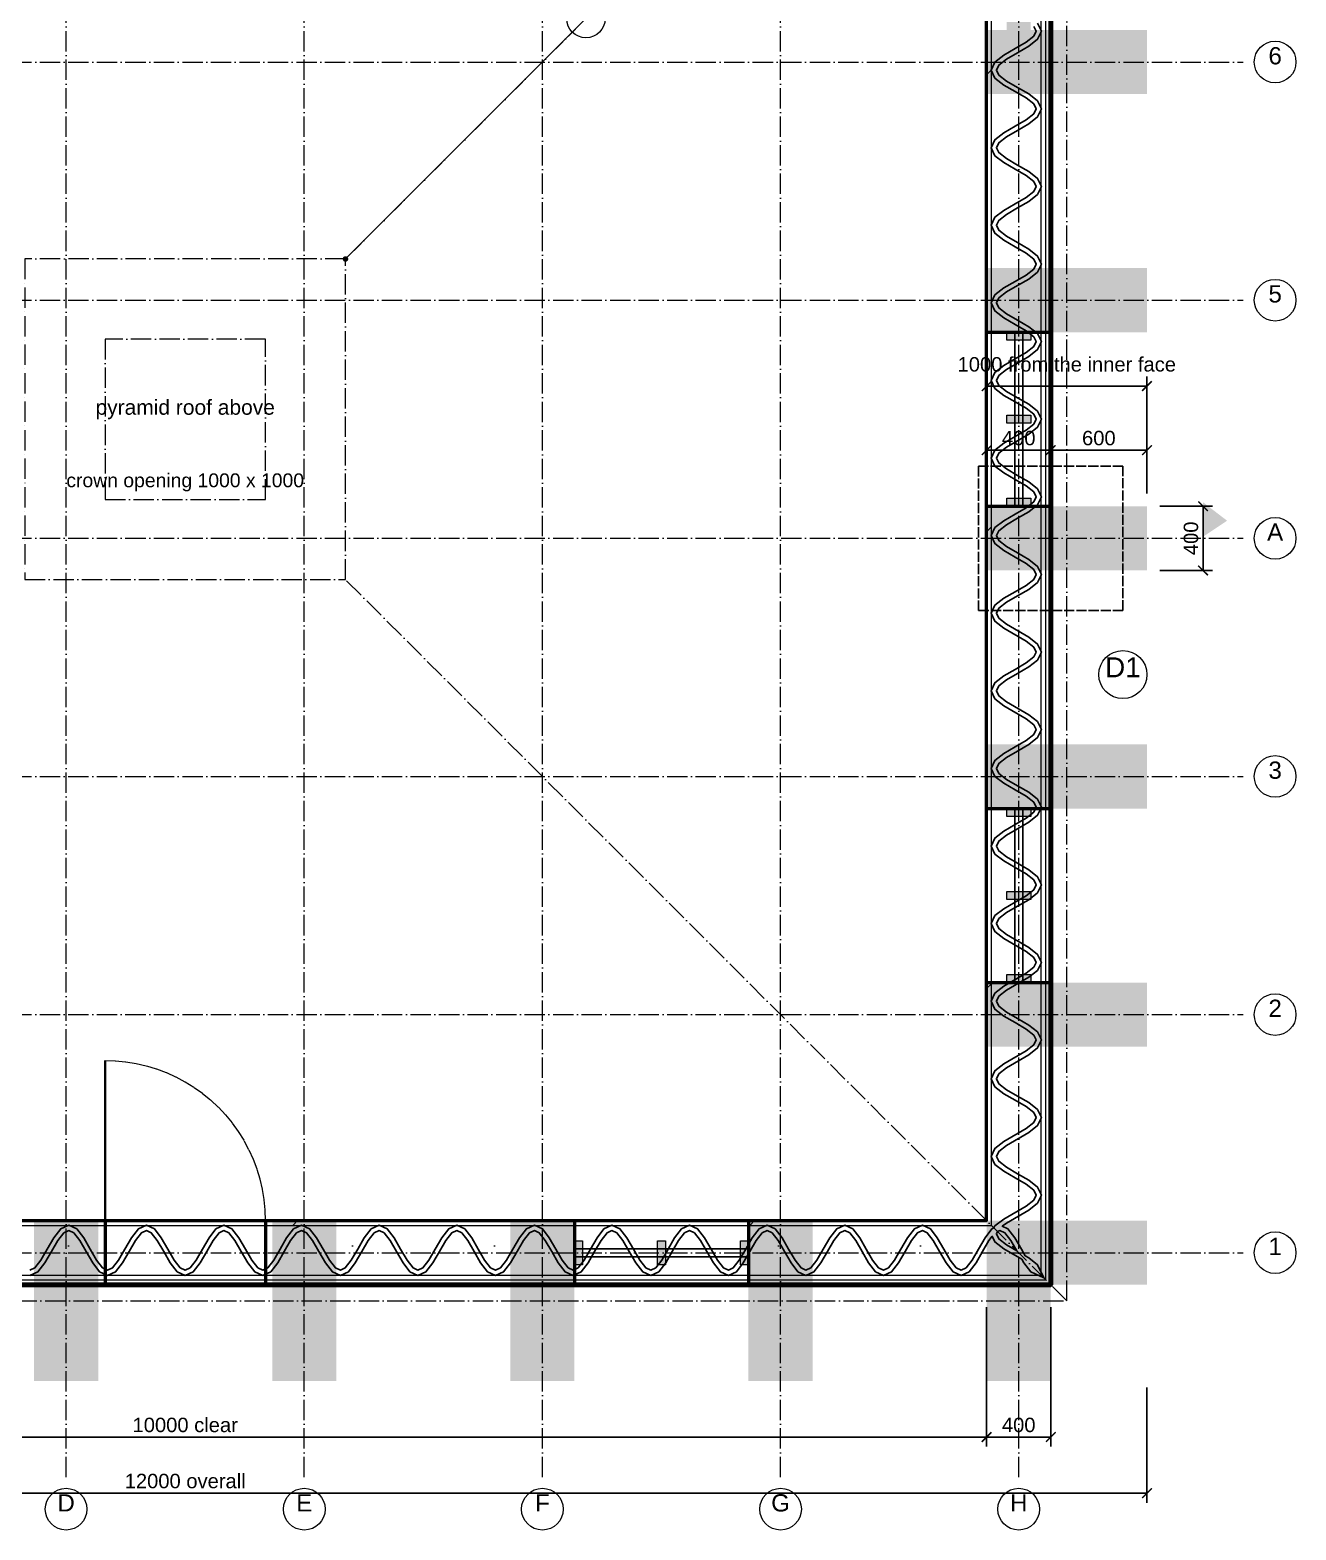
# Model space of a CAD drawing. Header units: millimetres. Extents: x 0 to 157872, y -2 to 14466.
# Drawn here: x 5962 to 13860, y 0 to 9359 of the extents above; entities that cross this region are included whole.
import ezdxf
from ezdxf.enums import TextEntityAlignment as Align

# ---------------------------------------------------------------- set-up
doc = ezdxf.new("R2010")
doc.units = ezdxf.units.MM
doc.linetypes.add('DASHDOT', pattern=[3.556, 2.54, -0.508, 0, -0.508])
doc.linetypes.add('DASHED', pattern=[1.524, 1.27, -0.254])
for name, color, linetype, lineweight in [('ANNOTATION', 4, 'CONTINUOUS', 18), ('BUTTRESS-SOLID', 7, 'CONTINUOUS', 25), ('DIMS', 3, 'CONTINUOUS', 18), ('HATCH-INSULATION', 7, 'Continuous', 9), ('HATCH-PRINTED', 7, 'CONTINUOUS', 9), ('HIDDEN-AXIS', 8, 'DASHED', 18), ('LINES', 7, 'CONTINUOUS', 25), ('OUTLINE-CUT', 7, 'CONTINUOUS', 50), ('OUTLINE-FINE', 7, 'CONTINUOUS', 25), ('PRINTED-BEAD', 7, 'CONTINUOUS', 25), ('TEXT', 7, 'CONTINUOUS', 18)]:
    doc.layers.add(name, color=color, linetype=linetype, lineweight=lineweight)
doc.styles.get("Standard").update_dxf_attribs({"font": 'arial.ttf'})
doc.dimstyles.new('PYR-1-50', dxfattribs={"dimscale": 50, "dimtxt": 1.8, "dimasz": 1.2, "dimexe": 1.2, "dimexo": 0.8, "dimgap": 0.6, "dimtad": 1, "dimdec": 0, "dimtxsty": 'Standard', "dimblk": 'ARCHTICK', "dimcen": 2.5, "dimclrd": 3, "dimclre": 3, "dimclrt": 7, "dimazin": 3, "dimtfac": 1, "dimtmove": 0, "dimatfit": 3})
pattern_1 = [(45, (0, 0), (-1425.35, 1425.35), [])]
pattern_2 = [(0, (0, 0), (442.913, 885.827), [0, -885.827])]

# ---------------------------------------------------------------- blocks, each defined once
blk = doc.blocks.new('_ARCHTICK')
at = {"color": 0, "linetype": 'BYBLOCK', "const_width": 0.15}
blk.add_lwpolyline([(-0.5, -0.5), (0.5, 0.5)], dxfattribs=at)

msp = doc.modelspace()

# ---------------------------------------------------------------- hatches: boundary and pattern name
at = {"layer": 'ANNOTATION', "ltscale": 50}
h = msp.add_hatch(color=7, dxfattribs=at)
h.dxf.hatch_style = 1
edge = h.paths.add_edge_path()
edge.add_arc((7930, 7930), 17.5, 0, 360)
h = msp.add_hatch(color=7, dxfattribs=at)
h.dxf.hatch_style = 1
h.paths.add_polyline_path([(13280, 6197.1), (13280, 6412.1), (13430, 6297.1)])
at = {"layer": 'BUTTRESS-SOLID', "ltscale": 50}
h = msp.add_hatch(color=7, dxfattribs=at)
h.dxf.hatch_style = 1
h.paths.add_polyline_path([(12205, 9358.6), (12055, 9358.6), (12055, 9408.6), (12205, 9408.6)])
h = msp.add_hatch(color=7, dxfattribs=at)
h.dxf.hatch_style = 1
h.paths.add_polyline_path([(12930, 8958.6), (11930, 8958.6), (11930, 9358.6), (12335, 9358.6), (12930, 9358.6)])
h = msp.add_hatch(color=7, dxfattribs=at)
h.dxf.hatch_style = 1
h.paths.add_polyline_path([(12930, 7472.9), (12335, 7472.9), (11930, 7472.9), (11930, 7872.9), (12930, 7872.9)])
h = msp.add_hatch(color=7, dxfattribs=at)
h.dxf.hatch_style = 1
h.paths.add_polyline_path([(12055, 7422.9), (12055, 7472.9), (12205, 7472.9), (12205, 7422.9)])
h = msp.add_hatch(color=7, dxfattribs=at)
h.dxf.hatch_style = 1
h.paths.add_polyline_path([(12055, 6905), (12055, 6955), (12205, 6955), (12205, 6905)])
h = msp.add_hatch(color=7, dxfattribs=at)
h.dxf.hatch_style = 1
h.paths.add_polyline_path([(12930, 5987.1), (11930, 5987.1), (11930, 6387.1), (12335, 6387.1), (12930, 6387.1)])
h = msp.add_hatch(color=7, dxfattribs=at)
h.dxf.hatch_style = 1
h.paths.add_polyline_path([(12055, 6387.1), (12055, 6437.1), (12205, 6437.1), (12205, 6387.1)])
h = msp.add_hatch(color=7, dxfattribs=at)
h.dxf.hatch_style = 1
h.paths.add_polyline_path([(12930, 4501.4), (12335, 4501.4), (11930, 4501.4), (11930, 4901.4), (12930, 4901.4)])
h = msp.add_hatch(color=7, dxfattribs=at)
h.dxf.hatch_style = 1
h.paths.add_polyline_path([(12055, 4501.4), (12205, 4501.4), (12205, 4451.4), (12055, 4451.4)])
h = msp.add_hatch(color=7, dxfattribs=at)
h.dxf.hatch_style = 1
h.paths.add_polyline_path([(12055, 3983.6), (12205, 3983.6), (12205, 3933.6), (12055, 3933.6)])
h = msp.add_hatch(color=7, dxfattribs=at)
h.dxf.hatch_style = 1
h.paths.add_polyline_path([(12055, 3465.7), (12205, 3465.7), (12205, 3415.7), (12055, 3415.7)])
h = msp.add_hatch(color=7, dxfattribs=at)
h.dxf.hatch_style = 1
h.paths.add_polyline_path([(12930, 3415.7), (12930, 3015.7), (11930, 3015.7), (11930, 3415.7), (12335, 3415.7), (12335, 3415.7)])
h = msp.add_hatch(color=7, dxfattribs=at)
h.dxf.hatch_style = 1
h.paths.add_polyline_path([(5987.1, 930), (5987.1, 1930), (6387.1, 1930), (6387.1, 930)])
h = msp.add_hatch(color=7, dxfattribs=at)
h.dxf.hatch_style = 1
h.paths.add_polyline_path([(7472.9, 930), (7472.9, 1930), (7872.9, 1930), (7872.9, 930)])
h = msp.add_hatch(color=7, dxfattribs=at)
h.dxf.hatch_style = 1
h.paths.add_polyline_path([(9358.6, 1930), (9358.6, 1525), (9358.6, 930), (8958.6, 930), (8958.6, 1930)])
h = msp.add_hatch(color=7, dxfattribs=at)
h.dxf.hatch_style = 1
h.paths.add_polyline_path([(10844.3, 1930), (10844.3, 930), (10444.3, 930), (10444.3, 1525), (10444.3, 1930)])
h = msp.add_hatch(color=7, dxfattribs=at)
h.dxf.hatch_style = 1
h.paths.add_polyline_path([(11930, 1530), (11930, 1930), (12930, 1930), (12930, 1530)])
h = msp.add_hatch(color=7, dxfattribs=at)
h.dxf.hatch_style = 1
h.paths.add_polyline_path([(11930, 930), (11930, 1930), (12330, 1930), (12330, 930)])
h = msp.add_hatch(color=7, dxfattribs=at)
h.dxf.hatch_style = 1
h.paths.add_polyline_path([(9408.6, 1805), (9408.6, 1655), (9358.6, 1655), (9358.6, 1805)])
h = msp.add_hatch(color=7, dxfattribs=at)
h.dxf.hatch_style = 1
h.paths.add_polyline_path([(9926.4, 1805), (9926.4, 1655), (9876.4, 1655), (9876.4, 1805)])
h = msp.add_hatch(color=7, dxfattribs=at)
h.dxf.hatch_style = 1
h.paths.add_polyline_path([(10444.3, 1805), (10444.3, 1655), (10394.3, 1655), (10394.3, 1805)])
at = {"layer": 'HATCH-INSULATION', "ltscale": 50}
h = msp.add_hatch(dxfattribs=at)
h.set_pattern_fill('DOTS', scale=23.622047)
h.set_pattern_definition(pattern_2)
h.paths.add_polyline_path([(11960, 9111.7), (11960, 9358.6), (12234.7, 9358.6), (12238.5, 9350.5), (12224.2, 9319.7), (12176.6, 9282.2), (12107.5, 9242.4), (12036.6, 9201.5), (11981.7, 9158.3)])
h = msp.add_hatch(dxfattribs=at)
h.set_pattern_fill('DOTS', scale=23.622047)
h.set_pattern_definition(pattern_2)
h.paths.add_polyline_path([(12270, 9347.1), (12270, 8869.7), (12248.3, 8916.3), (12193.4, 8959.5), (12122.5, 9000.4), (12053.4, 9040.2), (12005.8, 9077.6), (11991.5, 9108.4), (12005.8, 9139.2), (12053.4, 9176.6), (12122.5, 9216.4), (12193.4, 9257.3), (12248.3, 9300.5)])
h = msp.add_hatch(dxfattribs=at)
h.set_pattern_fill('DOTS', scale=23.622047)
h.set_pattern_definition(pattern_2)
h.paths.add_polyline_path([(12270, 9353.8), (12267.8, 9358.6), (12270, 9358.6)])
h = msp.add_hatch(dxfattribs=at)
h.set_pattern_fill('DOTS', scale=23.622047)
h.set_pattern_definition(pattern_2)
h.paths.add_polyline_path([(11960, 8627.6), (11960, 9105.1), (11981.7, 9058.5), (12036.6, 9015.3), (12107.5, 8974.4), (12176.6, 8934.6), (12224.2, 8897.1), (12238.5, 8866.4), (12224.2, 8835.6), (12176.6, 8798.1), (12107.5, 8758.3), (12036.6, 8717.5), (11981.7, 8674.2)])
h = msp.add_hatch(dxfattribs=at)
h.set_pattern_fill('DOTS', scale=23.622047)
h.set_pattern_definition(pattern_2)
h.paths.add_polyline_path([(12270, 8863), (12270, 8385.6), (12248.3, 8432.2), (12193.4, 8475.4), (12122.5, 8516.3), (12053.4, 8556.1), (12005.8, 8593.5), (11991.5, 8624.3), (12005.8, 8655.1), (12053.4, 8692.5), (12122.5, 8732.3), (12193.4, 8773.2), (12248.3, 8816.5)])
h = msp.add_hatch(dxfattribs=at)
h.set_pattern_fill('DOTS', scale=23.622047)
h.set_pattern_definition(pattern_2)
h.paths.add_polyline_path([(11960, 8143.5), (11960, 8621), (11981.7, 8574.4), (12036.6, 8531.2), (12107.5, 8490.3), (12176.6, 8450.5), (12224.2, 8413), (12238.5, 8382.3), (12224.2, 8351.5), (12176.6, 8314), (12107.5, 8274.2), (12036.6, 8233.4), (11981.7, 8190.1)])
h = msp.add_hatch(dxfattribs=at)
h.set_pattern_fill('DOTS', scale=23.622047)
h.set_pattern_definition(pattern_2)
h.paths.add_polyline_path([(12270, 8379), (12270, 7901.5), (12248.3, 7948.1), (12193.4, 7991.3), (12122.5, 8032.2), (12053.4, 8072), (12005.8, 8109.5), (11991.5, 8140.2), (12005.8, 8171), (12053.4, 8208.5), (12122.5, 8248.3), (12193.4, 8289.1), (12248.3, 8332.4)])
h = msp.add_hatch(dxfattribs=at)
h.set_pattern_fill('DOTS', scale=23.622047)
h.set_pattern_definition(pattern_2)
h.paths.add_polyline_path([(11960, 7659.5), (11960, 8136.9), (11981.7, 8090.3), (12036.6, 8047.1), (12107.5, 8006.2), (12176.6, 7966.4), (12224.2, 7929), (12238.5, 7898.2), (12224.2, 7867.4), (12176.6, 7830), (12107.5, 7790.2), (12036.6, 7749.3), (11981.7, 7706)])
h = msp.add_hatch(dxfattribs=at)
h.set_pattern_fill('DOTS', scale=23.622047)
h.set_pattern_definition(pattern_2)
h.paths.add_polyline_path([(12270, 7894.9), (12270, 7472.9), (12237.1, 7472.9), (12193.4, 7507.2), (12122.5, 7548.1), (12053.4, 7587.9), (12005.8, 7625.4), (11991.5, 7656.1), (12005.8, 7686.9), (12053.4, 7724.4), (12122.5, 7764.2), (12193.4, 7805), (12248.3, 7848.3)])
h = msp.add_hatch(dxfattribs=at)
h.set_pattern_fill('DOTS', scale=23.622047)
h.set_pattern_definition(pattern_2)
h.paths.add_polyline_path([(12176.6, 7482.3), (12188.6, 7472.9), (11960, 7472.9), (11960, 7652.8), (11981.7, 7606.2), (12036.6, 7563), (12107.5, 7522.1)])
h = msp.add_hatch(dxfattribs=at)
h.set_pattern_fill('DOTS', scale=23.622047)
h.set_pattern_definition(pattern_2)
h.paths.add_polyline_path([(11960, 6207.2), (11960, 6387.1), (12188.6, 6387.1), (12176.6, 6377.7), (12107.5, 6337.9), (12036.6, 6297), (11981.7, 6253.8)])
h = msp.add_hatch(dxfattribs=at)
h.set_pattern_fill('DOTS', scale=23.622047)
h.set_pattern_definition(pattern_2)
h.paths.add_polyline_path([(12270, 6387.1), (12270, 5965.1), (12248.3, 6011.7), (12193.4, 6055), (12122.5, 6095.8), (12053.4, 6135.6), (12005.8, 6173.1), (11991.5, 6203.9), (12005.8, 6234.6), (12053.4, 6272.1), (12122.5, 6311.9), (12193.4, 6352.8), (12237.1, 6387.1)])
h = msp.add_hatch(dxfattribs=at)
h.set_pattern_fill('DOTS', scale=23.622047)
h.set_pattern_definition(pattern_2)
h.paths.add_polyline_path([(11960, 5723.1), (11960, 6200.5), (11981.7, 6154), (12036.6, 6110.7), (12107.5, 6069.8), (12176.6, 6030), (12224.2, 5992.6), (12238.5, 5961.8), (12224.2, 5931), (12176.6, 5893.6), (12107.5, 5853.8), (12036.6, 5812.9), (11981.7, 5769.7)])
h = msp.add_hatch(dxfattribs=at)
h.set_pattern_fill('DOTS', scale=23.622047)
h.set_pattern_definition(pattern_2)
h.paths.add_polyline_path([(12270, 5481), (12248.3, 5527.6), (12193.4, 5570.9), (12053.4, 5651.5), (12005.8, 5689), (11991.5, 5719.8), (12005.8, 5750.5), (12053.4, 5788), (12122.5, 5827.8), (12193.4, 5868.7), (12248.3, 5911.9), (12270, 5958.5)])
h = msp.add_hatch(dxfattribs=at)
h.set_pattern_fill('DOTS', scale=23.622047)
h.set_pattern_definition(pattern_2)
h.paths.add_polyline_path([(11960, 5716.5), (11981.7, 5669.9), (12036.6, 5626.6), (12176.6, 5546), (12224.2, 5508.5), (12238.5, 5477.7), (12224.2, 5447), (12176.6, 5409.5), (12107.5, 5369.7), (12036.6, 5328.8), (11981.7, 5285.6), (11960, 5239)])
h = msp.add_hatch(dxfattribs=at)
h.set_pattern_fill('DOTS', scale=23.622047)
h.set_pattern_definition(pattern_2)
h.paths.add_polyline_path([(12270, 4997), (12248.3, 5043.5), (12193.4, 5086.8), (12053.4, 5167.5), (12005.8, 5204.9), (11991.5, 5235.7), (12005.8, 5266.5), (12053.4, 5303.9), (12122.5, 5343.7), (12193.4, 5384.6), (12248.3, 5427.8), (12270, 5474.4)])
h = msp.add_hatch(dxfattribs=at)
h.set_pattern_fill('DOTS', scale=23.622047)
h.set_pattern_definition(pattern_2)
h.paths.add_polyline_path([(11960, 5232.4), (11981.7, 5185.8), (12036.6, 5142.5), (12176.6, 5061.9), (12224.2, 5024.4), (12238.5, 4993.6), (12224.2, 4962.9), (12176.6, 4925.4), (12107.5, 4885.6), (12036.6, 4844.7), (11981.7, 4801.5), (11960, 4754.9)])
h = msp.add_hatch(dxfattribs=at)
h.set_pattern_fill('DOTS', scale=23.622047)
h.set_pattern_definition(pattern_2)
h.paths.add_polyline_path([(12270, 4990.3), (12270, 4512.9), (12248.3, 4559.5), (12193.4, 4602.7), (12122.5, 4643.6), (12053.4, 4683.4), (12005.8, 4720.8), (11991.5, 4751.6), (12005.8, 4782.4), (12053.4, 4819.8), (12122.5, 4859.6), (12193.4, 4900.5), (12248.3, 4943.7)])
h = msp.add_hatch(dxfattribs=at)
h.set_pattern_fill('DOTS', scale=23.622047)
h.set_pattern_definition(pattern_2)
h.paths.add_polyline_path([(12107.5, 4617.6), (12176.6, 4577.8), (12224.2, 4540.3), (12238.5, 4509.5), (12234.7, 4501.4), (11960, 4501.4), (11960, 4748.3), (11981.7, 4701.7), (12036.6, 4658.5)])
h = msp.add_hatch(dxfattribs=at)
h.set_pattern_fill('DOTS', scale=23.622047)
h.set_pattern_definition(pattern_2)
h.paths.add_polyline_path([(12267.8, 4501.4), (12270, 4506.2), (12270, 4501.4)])
h = msp.add_hatch(dxfattribs=at)
h.set_pattern_fill('DOTS', scale=23.622047)
h.set_pattern_definition(pattern_2)
h.paths.add_polyline_path([(12036.6, 3392.5), (11981.7, 3349.2), (11960, 3302.6), (11960, 3415.7), (12076.9, 3415.7)])
h = msp.add_hatch(dxfattribs=at)
h.set_pattern_fill('DOTS', scale=23.622047)
h.set_pattern_definition(pattern_2)
h.paths.add_polyline_path([(12248.3, 3107.2), (12193.4, 3150.4), (12122.5, 3191.3), (12053.4, 3231.1), (12005.8, 3268.5), (11991.5, 3299.3), (12005.8, 3330.1), (12053.4, 3367.5), (12137, 3415.7), (12270, 3415.7), (12270, 3060.6)])
h = msp.add_hatch(dxfattribs=at)
h.set_pattern_fill('DOTS', scale=23.622047)
h.set_pattern_definition(pattern_2)
h.paths.add_polyline_path([(11960, 3296), (11981.7, 3249.4), (12036.6, 3206.2), (12107.5, 3165.3), (12176.6, 3125.5), (12224.2, 3088), (12238.5, 3057.3), (12224.2, 3026.5), (12176.6, 2989), (12036.6, 2908.4), (11981.7, 2865.1), (11960, 2818.5)])
h = msp.add_hatch(dxfattribs=at)
h.set_pattern_fill('DOTS', scale=23.622047)
h.set_pattern_definition(pattern_2)
h.paths.add_polyline_path([(12270, 2576.5), (12248.3, 2623.1), (12193.4, 2666.3), (12122.5, 2707.2), (12053.4, 2747), (12005.8, 2784.5), (11991.5, 2815.2), (12005.8, 2846), (12053.4, 2883.5), (12193.4, 2964.1), (12248.3, 3007.4), (12270, 3054)])
h = msp.add_hatch(dxfattribs=at)
h.set_pattern_fill('DOTS', scale=23.622047)
h.set_pattern_definition(pattern_2)
h.paths.add_polyline_path([(11960, 2811.9), (11981.7, 2765.3), (12036.6, 2722.1), (12107.5, 2681.2), (12176.6, 2641.4), (12224.2, 2604), (12238.5, 2573.2), (12224.2, 2542.4), (12176.6, 2505), (12036.6, 2424.3), (11981.7, 2381), (11960, 2334.5)])
h = msp.add_hatch(dxfattribs=at)
h.set_pattern_fill('DOTS', scale=23.622047)
h.set_pattern_definition(pattern_2)
h.paths.add_polyline_path([(12270, 2092.4), (12248.3, 2139), (12193.4, 2182.2), (12122.5, 2223.1), (12053.4, 2262.9), (12005.8, 2300.4), (11991.5, 2331.1), (12005.8, 2361.9), (12053.4, 2399.4), (12193.4, 2480), (12248.3, 2523.3), (12270, 2569.9)])
h = msp.add_hatch(dxfattribs=at)
h.set_pattern_fill('DOTS', scale=23.622047)
h.set_pattern_definition(pattern_2)
h.paths.add_polyline_path([(11963, 1878.3), (11919.8, 1823.4), (11878.9, 1752.5), (11839.1, 1683.4), (11801.7, 1635.8), (11770.9, 1621.5), (11740.1, 1635.8), (11702.7, 1683.4), (11662.9, 1752.5), (11622, 1823.4), (11578.8, 1878.3), (11532.2, 1900), (11960, 1900), (11960, 2327.8), (11981.7, 2281.2), (12036.6, 2238), (12107.5, 2197.1), (12176.6, 2157.3), (12224.2, 2119.9), (12238.5, 2089.1), (12224.2, 2058.3), (12176.6, 2020.9), (12036.6, 1940.2), (11981.7, 1897), (11975.8, 1884.2)])
h = msp.add_hatch(dxfattribs=at)
h.set_pattern_fill('DOTS', scale=23.622047)
h.set_pattern_definition(pattern_2)
h.paths.add_polyline_path([(12270, 1608.3), (12248.3, 1654.9), (12193.4, 1698.1), (12170.8, 1711.2), (12147, 1752.5), (12106.1, 1823.4), (12062.9, 1878.3), (12027.4, 1894.8), (12053.4, 1915.3), (12193.4, 1996), (12248.3, 2039.2), (12270, 2085.8)])
h = msp.add_hatch(dxfattribs=at)
h.set_pattern_fill('DOTS', scale=23.622047)
h.set_pattern_definition(pattern_2)
h.paths.add_polyline_path([(5723.1, 1900), (6200.5, 1900), (6154, 1878.3), (6110.7, 1823.4), (6069.8, 1752.5), (6030, 1683.4), (5992.6, 1635.8), (5961.8, 1621.5), (5931, 1635.8), (5893.6, 1683.4), (5853.8, 1752.5), (5812.9, 1823.4), (5769.7, 1878.3)])
h = msp.add_hatch(dxfattribs=at)
h.set_pattern_fill('DOTS', scale=23.622047)
h.set_pattern_definition(pattern_2)
h.paths.add_polyline_path([(6337.9, 1752.5), (6297, 1823.4), (6253.8, 1878.3), (6207.2, 1900), (6430, 1900), (6430, 1628.9), (6415.1, 1635.8), (6377.7, 1683.4)])
h = msp.add_hatch(dxfattribs=at)
h.set_pattern_fill('DOTS', scale=23.622047)
h.set_pattern_definition(pattern_2)
h.paths.add_polyline_path([(7482.3, 1683.4), (7444.9, 1635.8), (7430, 1628.9), (7430, 1900), (7652.8, 1900), (7606.2, 1878.3), (7563, 1823.4), (7522.1, 1752.5)])
h = msp.add_hatch(dxfattribs=at)
h.set_pattern_fill('DOTS', scale=23.622047)
h.set_pattern_definition(pattern_2)
h.paths.add_polyline_path([(7659.5, 1900), (8136.9, 1900), (8090.3, 1878.3), (8047.1, 1823.4), (8006.2, 1752.5), (7966.4, 1683.4), (7929, 1635.8), (7898.2, 1621.5), (7867.4, 1635.8), (7830, 1683.4), (7790.2, 1752.5), (7749.3, 1823.4), (7706, 1878.3)])
h = msp.add_hatch(dxfattribs=at)
h.set_pattern_fill('DOTS', scale=23.622047)
h.set_pattern_definition(pattern_2)
h.paths.add_polyline_path([(8143.5, 1900), (8621, 1900), (8574.4, 1878.3), (8531.2, 1823.4), (8490.3, 1752.5), (8450.5, 1683.4), (8413, 1635.8), (8382.3, 1621.5), (8351.5, 1635.8), (8314, 1683.4), (8274.2, 1752.5), (8233.4, 1823.4), (8190.1, 1878.3)])
h = msp.add_hatch(dxfattribs=at)
h.set_pattern_fill('DOTS', scale=23.622047)
h.set_pattern_definition(pattern_2)
h.paths.add_polyline_path([(8627.6, 1900), (9105.1, 1900), (9058.5, 1878.3), (9015.3, 1823.4), (8974.4, 1752.5), (8934.6, 1683.4), (8897.1, 1635.8), (8866.4, 1621.5), (8835.6, 1635.8), (8798.1, 1683.4), (8758.3, 1752.5), (8717.5, 1823.4), (8674.2, 1878.3)])
h = msp.add_hatch(dxfattribs=at)
h.set_pattern_fill('DOTS', scale=23.622047)
h.set_pattern_definition(pattern_2)
h.paths.add_polyline_path([(9350.5, 1621.5), (9319.7, 1635.8), (9282.2, 1683.4), (9242.4, 1752.5), (9201.5, 1823.4), (9158.3, 1878.3), (9111.7, 1900), (9358.6, 1900), (9358.6, 1625.3)])
h = msp.add_hatch(dxfattribs=at)
h.set_pattern_fill('DOTS', scale=23.622047)
h.set_pattern_definition(pattern_2)
h.paths.add_polyline_path([(10467.5, 1823.4), (10444.3, 1783.1), (10444.3, 1900), (10557.4, 1900), (10510.8, 1878.3)])
h = msp.add_hatch(dxfattribs=at)
h.set_pattern_fill('DOTS', scale=23.622047)
h.set_pattern_definition(pattern_2)
h.paths.add_polyline_path([(10564, 1900), (11041.5, 1900), (10994.9, 1878.3), (10951.6, 1823.4), (10910.8, 1752.5), (10871, 1683.4), (10833.5, 1635.8), (10802.7, 1621.5), (10772, 1635.8), (10734.5, 1683.4), (10694.7, 1752.5), (10653.8, 1823.4), (10610.6, 1878.3)])
h = msp.add_hatch(dxfattribs=at)
h.set_pattern_fill('DOTS', scale=23.622047)
h.set_pattern_definition(pattern_2)
h.paths.add_polyline_path([(11048.1, 1900), (11525.5, 1900), (11479, 1878.3), (11435.7, 1823.4), (11394.8, 1752.5), (11355, 1683.4), (11317.6, 1635.8), (11286.8, 1621.5), (11256, 1635.8), (11218.6, 1683.4), (11178.8, 1752.5), (11137.9, 1823.4), (11094.7, 1878.3)])
h = msp.add_hatch(dxfattribs=at)
h.set_pattern_fill('DOTS', scale=23.622047)
h.set_pattern_definition(pattern_2)
h.paths.add_polyline_path([(6430, 1595.9), (6430, 1590), (5965.1, 1590), (6011.7, 1611.7), (6055, 1666.6), (6095.8, 1737.5), (6135.6, 1806.6), (6173.1, 1854.2), (6203.9, 1868.5), (6234.6, 1854.2), (6272.1, 1806.6), (6311.9, 1737.5), (6352.8, 1666.6), (6396, 1611.7)])
h = msp.add_hatch(dxfattribs=at)
h.set_pattern_fill('DOTS', scale=23.622047)
h.set_pattern_definition(pattern_2)
h.paths.add_polyline_path([(7894.9, 1590), (7430, 1590), (7430, 1595.9), (7464, 1611.7), (7507.2, 1666.6), (7548.1, 1737.5), (7587.9, 1806.6), (7625.4, 1854.2), (7656.1, 1868.5), (7686.9, 1854.2), (7724.4, 1806.6), (7764.2, 1737.5), (7805, 1666.6), (7848.3, 1611.7)])
h = msp.add_hatch(dxfattribs=at)
h.set_pattern_fill('DOTS', scale=23.622047)
h.set_pattern_definition(pattern_2)
h.paths.add_polyline_path([(8379, 1590), (7901.5, 1590), (7948.1, 1611.7), (7991.3, 1666.6), (8032.2, 1737.5), (8072, 1806.6), (8109.5, 1854.2), (8140.2, 1868.5), (8171, 1854.2), (8208.5, 1806.6), (8248.3, 1737.5), (8289.1, 1666.6), (8332.4, 1611.7)])
h = msp.add_hatch(dxfattribs=at)
h.set_pattern_fill('DOTS', scale=23.622047)
h.set_pattern_definition(pattern_2)
h.paths.add_polyline_path([(8863, 1590), (8385.6, 1590), (8432.2, 1611.7), (8475.4, 1666.6), (8516.3, 1737.5), (8556.1, 1806.6), (8593.5, 1854.2), (8624.3, 1868.5), (8655.1, 1854.2), (8692.5, 1806.6), (8732.3, 1737.5), (8773.2, 1666.6), (8816.5, 1611.7)])
h = msp.add_hatch(dxfattribs=at)
h.set_pattern_fill('DOTS', scale=23.622047)
h.set_pattern_definition(pattern_2)
h.paths.add_polyline_path([(9347.1, 1590), (8869.7, 1590), (8916.3, 1611.7), (8959.5, 1666.6), (9000.4, 1737.5), (9040.2, 1806.6), (9077.6, 1854.2), (9108.4, 1868.5), (9139.2, 1854.2), (9176.6, 1806.6), (9216.4, 1737.5), (9257.3, 1666.6), (9300.5, 1611.7)])
h = msp.add_hatch(dxfattribs=at)
h.set_pattern_fill('DOTS', scale=23.622047)
h.set_pattern_definition(pattern_2)
h.paths.add_polyline_path([(10799.4, 1590), (10444.3, 1590), (10444.3, 1723), (10452.7, 1737.5), (10492.5, 1806.6), (10529.9, 1854.2), (10560.7, 1868.5), (10591.5, 1854.2), (10628.9, 1806.6), (10668.7, 1737.5), (10709.6, 1666.6), (10752.8, 1611.7)])
h = msp.add_hatch(dxfattribs=at)
h.set_pattern_fill('DOTS', scale=23.622047)
h.set_pattern_definition(pattern_2)
h.paths.add_polyline_path([(11283.5, 1590), (10806, 1590), (10852.6, 1611.7), (10895.9, 1666.6), (10936.7, 1737.5), (10976.5, 1806.6), (11014, 1854.2), (11044.8, 1868.5), (11075.5, 1854.2), (11113, 1806.6), (11152.8, 1737.5), (11193.7, 1666.6), (11236.9, 1611.7)])
h = msp.add_hatch(dxfattribs=at)
h.set_pattern_fill('DOTS', scale=23.622047)
h.set_pattern_definition(pattern_2)
h.paths.add_polyline_path([(11767.6, 1590), (11290.1, 1590), (11336.7, 1611.7), (11380, 1666.6), (11420.8, 1737.5), (11460.6, 1806.6), (11498.1, 1854.2), (11528.9, 1868.5), (11559.6, 1854.2), (11597.1, 1806.6), (11636.9, 1737.5), (11677.8, 1666.6), (11721, 1611.7)])
h = msp.add_hatch(dxfattribs=at)
h.set_pattern_fill('DOTS', scale=23.622047)
h.set_pattern_definition(pattern_2)
h.paths.add_polyline_path([(11774.2, 1590), (11820.8, 1611.7), (11864, 1666.6), (11904.9, 1737.5), (11944.7, 1806.6), (11965.2, 1832.6), (11981.7, 1797.1), (12036.6, 1753.9), (12148.8, 1689.2), (12161.9, 1666.6), (12205.1, 1611.7), (12251.7, 1590)])
h = msp.add_hatch(dxfattribs=at)
h.set_pattern_fill('DOTS', scale=23.622047)
h.set_pattern_definition(pattern_2)
h.paths.add_polyline_path([(12013, 1868.5), (12043.7, 1854.2), (12081.2, 1806.6), (12118.9, 1741.1), (12053.4, 1778.8), (12005.8, 1816.3), (11991.5, 1847), (11998.3, 1861.7)])
h = msp.add_hatch(dxfattribs=at)
h.set_pattern_fill('DOTS', scale=23.622047)
h.set_pattern_definition(pattern_2)
h.paths.add_polyline_path([(9353.8, 1590), (9358.6, 1592.2), (9358.6, 1590)])
at = {"layer": 'HATCH-PRINTED', "ltscale": 50}
h = msp.add_hatch(dxfattribs=at)
h.set_pattern_fill('ANSI31', scale=25.19685)
h.set_pattern_definition(pattern_1)
h.paths.add_polyline_path([(11960, 8627.6), (11958.5, 8624.3), (11960, 8621), (11960, 8143.5), (11958.5, 8140.2), (11960, 8136.9), (11960, 7659.5), (11958.5, 7656.1), (11960, 7652.8), (11960, 7472.9), (11930, 7472.9), (11930, 9358.6), (11960, 9358.6), (11960, 9111.7), (11958.5, 9108.4), (11960, 9105.1)])
h = msp.add_hatch(dxfattribs=at)
h.set_pattern_fill('ANSI31', scale=25.19685)
h.set_pattern_definition(pattern_1)
h.paths.add_polyline_path([(12271.5, 8382.3), (12270, 8385.6), (12270, 8863), (12271.5, 8866.4), (12270, 8869.7), (12270, 9347.1), (12271.5, 9350.5), (12270, 9353.8), (12270, 9358.6), (12330, 9358.6), (12330, 7472.9), (12270, 7472.9), (12270, 7894.9), (12271.5, 7898.2), (12270, 7901.5), (12270, 8379)])
h = msp.add_hatch(dxfattribs=at)
h.set_pattern_fill('ANSI31', scale=25.19685)
h.set_pattern_definition(pattern_1)
h.paths.add_polyline_path([(11958.5, 5719.8), (11960, 5716.5), (11960, 5239), (11958.5, 5235.7), (11960, 5232.4), (11960, 4754.9), (11958.5, 4751.6), (11960, 4748.3), (11960, 4501.4), (11930, 4501.4), (11930, 6387.1), (11960, 6387.1), (11960, 6207.2), (11958.5, 6203.9), (11960, 6200.5), (11960, 5723.1)])
h = msp.add_hatch(dxfattribs=at)
h.set_pattern_fill('ANSI31', scale=25.19685)
h.set_pattern_definition(pattern_1)
h.paths.add_polyline_path([(12270, 4997), (12270, 5474.4), (12271.5, 5477.7), (12270, 5481), (12270, 5958.5), (12271.5, 5961.8), (12270, 5965.1), (12270, 6387.1), (12330, 6387.1), (12330, 4501.4), (12270, 4501.4), (12270, 4506.2), (12271.5, 4509.5), (12270, 4512.9), (12270, 4990.3), (12271.5, 4993.6)])
h = msp.add_hatch(dxfattribs=at)
h.set_pattern_fill('ANSI31', scale=25.19685)
h.set_pattern_definition(pattern_1)
h.paths.add_polyline_path([(11770.9, 1588.5), (11774.2, 1590), (12251.7, 1590), (12285.9, 1574.1), (12270, 1608.3), (12270, 2085.8), (12271.5, 2089.1), (12270, 2092.4), (12270, 2569.9), (12271.5, 2573.2), (12270, 2576.5), (12270, 3054), (12271.5, 3057.3), (12270, 3060.6), (12270, 3415.7), (12330, 3415.7), (12330, 1530), (10444.3, 1530), (10444.3, 1590), (10799.4, 1590), (10802.7, 1588.5), (10806, 1590), (11283.5, 1590), (11286.8, 1588.5), (11290.1, 1590), (11767.6, 1590)])
h = msp.add_hatch(dxfattribs=at)
h.set_pattern_fill('ANSI31', scale=25.19685)
h.set_pattern_definition(pattern_1)
h.paths.add_polyline_path([(11930, 3415.7), (11960, 3415.7), (11960, 3302.6), (11958.5, 3299.3), (11960, 3296), (11960, 2818.5), (11958.5, 2815.2), (11960, 2811.9), (11960, 2334.5), (11958.5, 2331.1), (11960, 2327.8), (11960, 1900), (11532.2, 1900), (11528.9, 1901.5), (11525.5, 1900), (11048.1, 1900), (11044.8, 1901.5), (11041.5, 1900), (10564, 1900), (10560.7, 1901.5), (10557.4, 1900), (10444.3, 1900), (10444.3, 1930), (11930, 1930)])
h = msp.add_hatch(dxfattribs=at)
h.set_pattern_fill('ANSI31', scale=25.19685)
h.set_pattern_definition(pattern_1)
h.paths.add_polyline_path([(4751.6, 1901.5), (4748.3, 1900), (4501.4, 1900), (4501.4, 1930), (6430, 1930), (6430, 1900), (6207.2, 1900), (6203.9, 1901.5), (6200.5, 1900), (5723.1, 1900), (5719.8, 1901.5), (5716.5, 1900), (5239, 1900), (5235.7, 1901.5), (5232.4, 1900), (4754.9, 1900)])
h = msp.add_hatch(dxfattribs=at)
h.set_pattern_fill('ANSI31', scale=25.19685)
h.set_pattern_definition(pattern_1)
h.paths.add_polyline_path([(7659.5, 1900), (7656.1, 1901.5), (7652.8, 1900), (7430, 1900), (7430, 1930), (9358.6, 1930), (9358.6, 1900), (9111.7, 1900), (9108.4, 1901.5), (9105.1, 1900), (8627.6, 1900), (8624.3, 1901.5), (8621, 1900), (8143.5, 1900), (8140.2, 1901.5), (8136.9, 1900)])
h = msp.add_hatch(dxfattribs=at)
h.set_pattern_fill('ANSI31', scale=25.19685)
h.set_pattern_definition(pattern_1)
h.paths.add_polyline_path([(5481, 1590), (5958.5, 1590), (5961.8, 1588.5), (5965.1, 1590), (6430, 1590), (6430, 1530), (4501.4, 1530), (4501.4, 1590), (4506.2, 1590), (4509.5, 1588.5), (4512.9, 1590), (4990.3, 1590), (4993.6, 1588.5), (4997, 1590), (5474.4, 1590), (5477.7, 1588.5)])
h = msp.add_hatch(dxfattribs=at)
h.set_pattern_fill('ANSI31', scale=25.19685)
h.set_pattern_definition(pattern_1)
h.paths.add_polyline_path([(8866.4, 1588.5), (8869.7, 1590), (9347.1, 1590), (9350.5, 1588.5), (9353.8, 1590), (9358.6, 1590), (9358.6, 1530), (7430, 1530), (7430, 1590), (7894.9, 1590), (7898.2, 1588.5), (7901.5, 1590), (8379, 1590), (8382.3, 1588.5), (8385.6, 1590), (8863, 1590)])

# ---------------------------------------------------------------- linework, layer by layer
at = {"layer": 'ANNOTATION', "lineweight": 20, "ltscale": 50}
msp.add_lwpolyline([(9430, 9430), (7930, 7930)], dxfattribs=at)
at = {"layer": 'ANNOTATION', "lineweight": 18, "ltscale": 50}
for centre, radius in [((9430, 9430), 120), ((13730, 9158.6), 130), ((13730, 7672.9), 130), ((13730, 6187.1), 130), ((12780, 5337.1), 150), ((13730, 4701.4), 130), ((13730, 3215.7), 130), ((13730, 1730), 130), ((6187.1, 130), 130), ((7672.9, 130), 130), ((9158.6, 130), 130), ((10644.3, 130), 130), ((12130, 130), 130)]:
    msp.add_circle(centre, radius, dxfattribs=at)
at = {"layer": 'HIDDEN-AXIS', "linetype": 'DASHDOT', "lineweight": 13, "ltscale": 50}
for points in [[(6187.1, 330), (6187.1, 13530)], [(7672.9, 330), (7672.9, 13530)], [(9158.6, 330), (9158.6, 13530)], [(10644.3, 330), (10644.3, 13530)], [(12130, 330), (12130, 13530)], [(330, 9158.6), (13530, 9158.6)], [(330, 7672.9), (13530, 7672.9)], [(330, 6187.1), (13530, 6187.1)], [(330, 4701.4), (13530, 4701.4)], [(330, 3215.7), (13530, 3215.7)], [(330, 1730), (13530, 1730)]]:
    msp.add_lwpolyline(points, dxfattribs=at)
at = {"layer": 'HIDDEN-AXIS', "linetype": 'DASHDOT', "lineweight": 20, "ltscale": 50}
for points in [[(1430, 1430), (12430, 1430), (12430, 12430), (1430, 12430), (1430, 1430)], [(12430, 12430), (7930, 7930)], [(5930, 5930), (7930, 5930), (7930, 7930), (5930, 7930), (5930, 5930)], [(6430, 6430), (7430, 6430), (7430, 7430), (6430, 7430), (6430, 6430)], [(12430, 1430), (7930, 5930)]]:
    msp.add_lwpolyline(points, dxfattribs=at)
at = {"layer": 'HIDDEN-AXIS', "linetype": 'DASHED', "lineweight": 25, "ltscale": 50}
msp.add_lwpolyline([(11880, 5737.1), (12780, 5737.1), (12780, 6637.1), (11880, 6637.1), (11880, 5737.1)], dxfattribs=at)
at = {"layer": 'HIDDEN-AXIS', "linetype": 'DASHDOT', "lineweight": 50, "ltscale": 50}
msp.add_lwpolyline([(13280, 6187.1), (13280, 6187.1)], dxfattribs=at)
at = {"layer": 'HIDDEN-AXIS', "linetype": 'DASHED', "lineweight": 15, "ltscale": 50}
msp.add_lwpolyline([(6430, 2930), (6495.4, 2927.9), (6560.5, 2921.4), (6625.1, 2910.8), (6688.8, 2895.9), (6751.4, 2876.9), (6812.7, 2853.9), (6872.3, 2826.9), (6930, 2796), (6985.6, 2761.5), (7038.8, 2723.4), (7089.3, 2681.8), (7137.1, 2637.1), (7181.8, 2589.3), (7223.4, 2538.8), (7261.5, 2485.6), (7296, 2430), (7326.9, 2372.3), (7353.9, 2312.7), (7376.9, 2251.4), (7395.9, 2188.8), (7410.8, 2125.1), (7421.4, 2060.5), (7427.9, 1995.4), (7430, 1930)], dxfattribs=at)
at = {"layer": 'LINES', "lineweight": 50, "ltscale": 50}
for points in [[(11930, 7472.9), (12330, 7472.9)], [(11930, 6387.1), (12330, 6387.1)], [(11930, 4501.4), (12330, 4501.4)], [(11930, 3415.7), (12330, 3415.7)], [(6430, 1930), (6430, 1530)], [(7430, 1930), (7430, 1530)], [(9358.6, 1930), (9358.6, 1530)], [(10444.3, 1930), (10444.3, 1530)]]:
    msp.add_lwpolyline(points, dxfattribs=at)
at = {"layer": 'LINES', "lineweight": 25, "ltscale": 50}
for points in [[(12105, 6387.1), (12105, 7472.9)], [(12155, 6387.1), (12155, 7472.9)], [(12105, 3415.7), (12105, 4501.4)], [(12155, 3415.7), (12155, 4501.4)], [(9358.6, 1755), (10444.3, 1755)], [(9358.6, 1705), (10444.3, 1705)]]:
    msp.add_lwpolyline(points, dxfattribs=at)
at = {"layer": 'LINES', "lineweight": 35, "ltscale": 50}
msp.add_lwpolyline([(6430, 1930), (6430, 2930)], dxfattribs=at)
at = {"layer": 'OUTLINE-CUT', "lineweight": 100, "ltscale": 50}
msp.add_lwpolyline([(1530, 1530), (12330, 1530), (12330, 12330), (1530, 12330)], close=True, dxfattribs=at)
at = {"layer": 'OUTLINE-CUT', "lineweight": 50, "ltscale": 50}
msp.add_lwpolyline([(1930, 1930), (11930, 1930), (11930, 11930), (1930, 11930)], close=True, dxfattribs=at)
at = {"layer": 'OUTLINE-FINE', "lineweight": 9, "ltscale": 50}
msp.add_lwpolyline([(1560, 1560), (12300, 1560), (12300, 12300), (1560, 12300)], close=True, dxfattribs=at)
at = {"layer": 'OUTLINE-FINE', "lineweight": 15, "ltscale": 50}
for points in [[(1590, 1590), (12270, 1590), (12270, 12270), (1590, 12270)], [(1900, 1900), (11960, 1900), (11960, 11960), (1900, 11960)]]:
    msp.add_lwpolyline(points, close=True, dxfattribs=at)
at = {"layer": 'OUTLINE-FINE', "lineweight": 20, "ltscale": 50}
for points in [[(12055, 7422.9), (12055, 7472.9), (12205, 7472.9), (12205, 7422.9)], [(12055, 6905), (12055, 6955), (12205, 6955), (12205, 6905)], [(12055, 6387.1), (12055, 6437.1), (12205, 6437.1), (12205, 6387.1)], [(12055, 4451.4), (12055, 4501.4), (12205, 4501.4), (12205, 4451.4)], [(12055, 3933.6), (12055, 3983.6), (12205, 3983.6), (12205, 3933.6)], [(12055, 3415.7), (12055, 3465.7), (12205, 3465.7), (12205, 3415.7)], [(9358.6, 1805), (9408.6, 1805), (9408.6, 1655), (9358.6, 1655)], [(9876.4, 1805), (9926.4, 1805), (9926.4, 1655), (9876.4, 1655)], [(10394.3, 1805), (10444.3, 1805), (10444.3, 1655), (10394.3, 1655)]]:
    msp.add_lwpolyline(points, close=True, dxfattribs=at)
at = {"layer": 'PRINTED-BEAD', "lineweight": 25, "ltscale": 50}
for points in [[(12248.3, 9400.4), (12271.5, 9350.5), (12248.3, 9300.5), (12193.4, 9257.3), (12122.5, 9216.4), (12053.4, 9176.6), (12005.8, 9139.2), (11991.5, 9108.4), (12005.8, 9077.6), (12053.4, 9040.2), (12122.5, 9000.4), (12193.4, 8959.5), (12248.3, 8916.3), (12271.5, 8866.4), (12248.3, 8816.5), (12193.4, 8773.2), (12122.5, 8732.3), (12053.4, 8692.5), (12005.8, 8655.1), (11991.5, 8624.3), (12005.8, 8593.5), (12053.4, 8556.1), (12122.5, 8516.3), (12193.4, 8475.4), (12248.3, 8432.2), (12271.5, 8382.3), (12248.3, 8332.4), (12193.4, 8289.1), (12122.5, 8248.3), (12053.4, 8208.5), (12005.8, 8171), (11991.5, 8140.2), (12005.8, 8109.5), (12053.4, 8072), (12122.5, 8032.2), (12193.4, 7991.3), (12248.3, 7948.1), (12271.5, 7898.2), (12248.3, 7848.3), (12193.4, 7805), (12122.5, 7764.2), (12053.4, 7724.4), (12005.8, 7686.9), (11991.5, 7656.1), (12005.8, 7625.4), (12053.4, 7587.9), (12122.5, 7548.1), (12193.4, 7507.2), (12248.3, 7464), (12271.5, 7414.1), (12248.3, 7364.2), (12193.4, 7321), (12122.5, 7280.1), (12053.4, 7240.3), (12005.8, 7202.8), (11991.5, 7172), (12005.8, 7141.3), (12053.4, 7103.8), (12122.5, 7064), (12193.4, 7023.1), (12248.3, 6979.9), (12271.5, 6930), (12248.3, 6880.1), (12193.4, 6836.9), (12122.5, 6796), (12053.4, 6756.2), (12005.8, 6718.7), (11991.5, 6688), (12005.8, 6657.2), (12053.4, 6619.7), (12122.5, 6579.9), (12193.4, 6539), (12248.3, 6495.8), (12271.5, 6445.9), (12248.3, 6396), (12193.4, 6352.8), (12122.5, 6311.9), (12053.4, 6272.1), (12005.8, 6234.6), (11991.5, 6203.9), (12005.8, 6173.1), (12053.4, 6135.6), (12122.5, 6095.8), (12193.4, 6055), (12248.3, 6011.7), (12271.5, 5961.8), (12248.3, 5911.9), (12193.4, 5868.7), (12122.5, 5827.8), (12053.4, 5788), (12005.8, 5750.5), (11991.5, 5719.8), (12005.8, 5689), (12053.4, 5651.5), (12193.4, 5570.9), (12248.3, 5527.6), (12271.5, 5477.7), (12248.3, 5427.8), (12193.4, 5384.6), (12122.5, 5343.7), (12053.4, 5303.9), (12005.8, 5266.5), (11991.5, 5235.7), (12005.8, 5204.9), (12053.4, 5167.5), (12193.4, 5086.8), (12248.3, 5043.5), (12271.5, 4993.6), (12248.3, 4943.7), (12193.4, 4900.5), (12122.5, 4859.6), (12053.4, 4819.8), (12005.8, 4782.4), (11991.5, 4751.6), (12005.8, 4720.8), (12053.4, 4683.4), (12122.5, 4643.6), (12193.4, 4602.7), (12248.3, 4559.5), (12271.5, 4509.5), (12248.3, 4459.6), (12193.4, 4416.4), (12122.5, 4375.5), (12053.4, 4335.7), (12005.8, 4298.3), (11991.5, 4267.5), (12005.8, 4236.7), (12053.4, 4199.3), (12122.5, 4159.5), (12193.4, 4118.6), (12248.3, 4075.4), (12271.5, 4025.5), (12248.3, 3975.5), (12193.4, 3932.3), (12122.5, 3891.4), (12053.4, 3851.6), (12005.8, 3814.2), (11991.5, 3783.4), (12005.8, 3752.6), (12053.4, 3715.2), (12193.4, 3634.5), (12248.3, 3591.3), (12271.5, 3541.4), (12248.3, 3491.5), (12193.4, 3448.2), (12053.4, 3367.5), (12005.8, 3330.1), (11991.5, 3299.3), (12005.8, 3268.5), (12053.4, 3231.1), (12122.5, 3191.3), (12193.4, 3150.4), (12248.3, 3107.2), (12271.5, 3057.3), (12248.3, 3007.4), (12193.4, 2964.1), (12053.4, 2883.5), (12005.8, 2846), (11991.5, 2815.2), (12005.8, 2784.5), (12053.4, 2747), (12122.5, 2707.2), (12193.4, 2666.3), (12248.3, 2623.1), (12271.5, 2573.2), (12248.3, 2523.3), (12193.4, 2480), (12053.4, 2399.4), (12005.8, 2361.9), (11991.5, 2331.1), (12005.8, 2300.4), (12053.4, 2262.9), (12122.5, 2223.1), (12193.4, 2182.2), (12248.3, 2139), (12271.5, 2089.1), (12248.3, 2039.2), (12193.4, 1996), (12053.4, 1915.3), (12027.4, 1894.8), (12062.9, 1878.3), (12106.1, 1823.4), (12147, 1752.5), (12170.8, 1711.2), (12193.4, 1698.1), (12248.3, 1654.9), (12285.9, 1574.1), (12205.1, 1611.7), (12161.9, 1666.6), (12148.8, 1689.2), (12036.6, 1753.9), (11981.7, 1797.1), (11965.2, 1832.6), (11944.7, 1806.6), (11904.9, 1737.5), (11864, 1666.6), (11820.8, 1611.7), (11770.9, 1588.5), (11721, 1611.7), (11677.8, 1666.6), (11636.9, 1737.5), (11597.1, 1806.6), (11559.6, 1854.2), (11528.9, 1868.5), (11498.1, 1854.2), (11460.6, 1806.6), (11420.8, 1737.5), (11380, 1666.6), (11336.7, 1611.7), (11286.8, 1588.5), (11236.9, 1611.7), (11193.7, 1666.6), (11152.8, 1737.5), (11113, 1806.6), (11075.5, 1854.2), (11044.8, 1868.5), (11014, 1854.2), (10976.5, 1806.6), (10936.7, 1737.5), (10895.9, 1666.6), (10852.6, 1611.7), (10802.7, 1588.5), (10752.8, 1611.7), (10709.6, 1666.6), (10668.7, 1737.5), (10628.9, 1806.6), (10591.5, 1854.2), (10560.7, 1868.5), (10529.9, 1854.2), (10492.5, 1806.6), (10452.7, 1737.5), (10411.8, 1666.6), (10368.5, 1611.7), (10318.6, 1588.5), (10268.7, 1611.7), (10225.5, 1666.6), (10184.6, 1737.5), (10144.8, 1806.6), (10107.4, 1854.2), (10076.6, 1868.5), (10045.8, 1854.2), (10008.4, 1806.6), (9968.6, 1737.5), (9927.7, 1666.6), (9884.5, 1611.7), (9834.5, 1588.5), (9784.6, 1611.7), (9741.4, 1666.6), (9700.5, 1737.5), (9660.7, 1806.6), (9623.3, 1854.2), (9592.5, 1868.5), (9561.7, 1854.2), (9524.3, 1806.6), (9484.5, 1737.5), (9443.6, 1666.6), (9400.4, 1611.7), (9350.5, 1588.5), (9300.5, 1611.7), (9257.3, 1666.6), (9216.4, 1737.5), (9176.6, 1806.6), (9139.2, 1854.2), (9108.4, 1868.5), (9077.6, 1854.2), (9040.2, 1806.6), (9000.4, 1737.5), (8959.5, 1666.6), (8916.3, 1611.7), (8866.4, 1588.5), (8816.5, 1611.7), (8773.2, 1666.6), (8732.3, 1737.5), (8692.5, 1806.6), (8655.1, 1854.2), (8624.3, 1868.5), (8593.5, 1854.2), (8556.1, 1806.6), (8516.3, 1737.5), (8475.4, 1666.6), (8432.2, 1611.7), (8382.3, 1588.5), (8332.4, 1611.7), (8289.1, 1666.6), (8248.3, 1737.5), (8208.5, 1806.6), (8171, 1854.2), (8140.2, 1868.5), (8109.5, 1854.2), (8072, 1806.6), (8032.2, 1737.5), (7991.3, 1666.6), (7948.1, 1611.7), (7898.2, 1588.5), (7848.3, 1611.7), (7805, 1666.6), (7764.2, 1737.5), (7724.4, 1806.6), (7686.9, 1854.2), (7656.1, 1868.5), (7625.4, 1854.2), (7587.9, 1806.6), (7548.1, 1737.5), (7507.2, 1666.6), (7464, 1611.7), (7414.1, 1588.5), (7364.2, 1611.7), (7321, 1666.6), (7280.1, 1737.5), (7240.3, 1806.6), (7202.8, 1854.2), (7172, 1868.5), (7141.3, 1854.2), (7103.8, 1806.6), (7064, 1737.5), (7023.1, 1666.6), (6979.9, 1611.7), (6930, 1588.5), (6880.1, 1611.7), (6836.9, 1666.6), (6796, 1737.5), (6756.2, 1806.6), (6718.7, 1854.2), (6688, 1868.5), (6657.2, 1854.2), (6619.7, 1806.6), (6579.9, 1737.5), (6539, 1666.6), (6495.8, 1611.7), (6445.9, 1588.5), (6396, 1611.7), (6352.8, 1666.6), (6311.9, 1737.5), (6272.1, 1806.6), (6234.6, 1854.2), (6203.9, 1868.5), (6173.1, 1854.2), (6135.6, 1806.6), (6095.8, 1737.5), (6055, 1666.6), (6011.7, 1611.7), (5961.8, 1588.5)], [(5961.8, 1621.5), (5992.6, 1635.8), (6030, 1683.4), (6069.8, 1752.5), (6110.7, 1823.4), (6154, 1878.3), (6203.9, 1901.5), (6253.8, 1878.3), (6297, 1823.4), (6337.9, 1752.5), (6377.7, 1683.4), (6415.1, 1635.8), (6445.9, 1621.5), (6476.7, 1635.8), (6514.1, 1683.4), (6553.9, 1752.5), (6594.8, 1823.4), (6638, 1878.3), (6688, 1901.5), (6737.9, 1878.3), (6781.1, 1823.4), (6822, 1752.5), (6861.8, 1683.4), (6899.2, 1635.8), (6930, 1621.5), (6960.8, 1635.8), (6998.2, 1683.4), (7038, 1752.5), (7078.9, 1823.4), (7122.1, 1878.3), (7172, 1901.5), (7222, 1878.3), (7265.2, 1823.4), (7306.1, 1752.5), (7345.9, 1683.4), (7383.3, 1635.8), (7414.1, 1621.5), (7444.9, 1635.8), (7482.3, 1683.4), (7522.1, 1752.5), (7563, 1823.4), (7606.2, 1878.3), (7656.1, 1901.5), (7706, 1878.3), (7749.3, 1823.4), (7790.2, 1752.5), (7830, 1683.4), (7867.4, 1635.8), (7898.2, 1621.5), (7929, 1635.8), (7966.4, 1683.4), (8006.2, 1752.5), (8047.1, 1823.4), (8090.3, 1878.3), (8140.2, 1901.5), (8190.1, 1878.3), (8233.4, 1823.4), (8274.2, 1752.5), (8314, 1683.4), (8351.5, 1635.8), (8382.3, 1621.5), (8413, 1635.8), (8450.5, 1683.4), (8490.3, 1752.5), (8531.2, 1823.4), (8574.4, 1878.3), (8624.3, 1901.5), (8674.2, 1878.3), (8717.5, 1823.4), (8758.3, 1752.5), (8798.1, 1683.4), (8835.6, 1635.8), (8866.4, 1621.5), (8897.1, 1635.8), (8934.6, 1683.4), (8974.4, 1752.5), (9015.3, 1823.4), (9058.5, 1878.3), (9108.4, 1901.5), (9158.3, 1878.3), (9201.5, 1823.4), (9242.4, 1752.5), (9282.2, 1683.4), (9319.7, 1635.8), (9350.5, 1621.5), (9381.2, 1635.8), (9418.7, 1683.4), (9458.5, 1752.5), (9499.4, 1823.4), (9542.6, 1878.3), (9592.5, 1901.5), (9642.4, 1878.3), (9685.6, 1823.4), (9726.5, 1752.5), (9766.3, 1683.4), (9803.8, 1635.8), (9834.5, 1621.5), (9865.3, 1635.8), (9902.8, 1683.4), (9942.6, 1752.5), (9983.5, 1823.4), (10026.7, 1878.3), (10076.6, 1901.5), (10126.5, 1878.3), (10169.7, 1823.4), (10210.6, 1752.5), (10250.4, 1683.4), (10287.9, 1635.8), (10318.6, 1621.5), (10349.4, 1635.8), (10386.9, 1683.4), (10426.7, 1752.5), (10467.5, 1823.4), (10510.8, 1878.3), (10560.7, 1901.5), (10610.6, 1878.3), (10653.8, 1823.4), (10694.7, 1752.5), (10734.5, 1683.4), (10772, 1635.8), (10802.7, 1621.5), (10833.5, 1635.8), (10871, 1683.4), (10910.8, 1752.5), (10951.6, 1823.4), (10994.9, 1878.3), (11044.8, 1901.5), (11094.7, 1878.3), (11137.9, 1823.4), (11178.8, 1752.5), (11218.6, 1683.4), (11256, 1635.8), (11286.8, 1621.5), (11317.6, 1635.8), (11355, 1683.4), (11394.8, 1752.5), (11435.7, 1823.4), (11479, 1878.3), (11528.9, 1901.5), (11578.8, 1878.3), (11622, 1823.4), (11662.9, 1752.5), (11702.7, 1683.4), (11740.1, 1635.8), (11770.9, 1621.5), (11801.7, 1635.8), (11839.1, 1683.4), (11878.9, 1752.5), (11919.8, 1823.4), (11963, 1878.3), (11975.8, 1884.2), (11981.7, 1897), (12036.6, 1940.2), (12176.6, 2020.9), (12224.2, 2058.3), (12238.5, 2089.1), (12224.2, 2119.9), (12176.6, 2157.3), (12107.5, 2197.1), (12036.6, 2238), (11981.7, 2281.2), (11958.5, 2331.1), (11981.7, 2381), (12036.6, 2424.3), (12176.6, 2505), (12224.2, 2542.4), (12238.5, 2573.2), (12224.2, 2604), (12176.6, 2641.4), (12107.5, 2681.2), (12036.6, 2722.1), (11981.7, 2765.3), (11958.5, 2815.2), (11981.7, 2865.1), (12036.6, 2908.4), (12176.6, 2989), (12224.2, 3026.5), (12238.5, 3057.3), (12224.2, 3088), (12176.6, 3125.5), (12107.5, 3165.3), (12036.6, 3206.2), (11981.7, 3249.4), (11958.5, 3299.3), (11981.7, 3349.2), (12036.6, 3392.5), (12176.6, 3473.1), (12224.2, 3510.6), (12238.5, 3541.4), (12224.2, 3572.1), (12176.6, 3609.6), (12036.6, 3690.3), (11981.7, 3733.5), (11958.5, 3783.4), (11981.7, 3833.3), (12036.6, 3876.5), (12107.5, 3917.4), (12176.6, 3957.2), (12224.2, 3994.7), (12238.5, 4025.5), (12224.2, 4056.2), (12176.6, 4093.7), (12107.5, 4133.5), (12036.6, 4174.4), (11981.7, 4217.6), (11958.5, 4267.5), (11981.7, 4317.4), (12036.6, 4360.6), (12107.5, 4401.5), (12176.6, 4441.3), (12224.2, 4478.8), (12238.5, 4509.5), (12224.2, 4540.3), (12176.6, 4577.8), (12107.5, 4617.6), (12036.6, 4658.5), (11981.7, 4701.7), (11958.5, 4751.6), (11981.7, 4801.5), (12036.6, 4844.7), (12107.5, 4885.6), (12176.6, 4925.4), (12224.2, 4962.9), (12238.5, 4993.6), (12224.2, 5024.4), (12176.6, 5061.9), (12036.6, 5142.5), (11981.7, 5185.8), (11958.5, 5235.7), (11981.7, 5285.6), (12036.6, 5328.8), (12107.5, 5369.7), (12176.6, 5409.5), (12224.2, 5447), (12238.5, 5477.7), (12224.2, 5508.5), (12176.6, 5546), (12036.6, 5626.6), (11981.7, 5669.9), (11958.5, 5719.8), (11981.7, 5769.7), (12036.6, 5812.9), (12107.5, 5853.8), (12176.6, 5893.6), (12224.2, 5931), (12238.5, 5961.8), (12224.2, 5992.6), (12176.6, 6030), (12107.5, 6069.8), (12036.6, 6110.7), (11981.7, 6154), (11958.5, 6203.9), (11981.7, 6253.8), (12036.6, 6297), (12107.5, 6337.9), (12176.6, 6377.7), (12224.2, 6415.1), (12238.5, 6445.9), (12224.2, 6476.7), (12176.6, 6514.1), (12107.5, 6553.9), (12036.6, 6594.8), (11981.7, 6638), (11958.5, 6688), (11981.7, 6737.9), (12036.6, 6781.1), (12107.5, 6822), (12176.6, 6861.8), (12224.2, 6899.2), (12238.5, 6930), (12224.2, 6960.8), (12176.6, 6998.2), (12107.5, 7038), (12036.6, 7078.9), (11981.7, 7122.1), (11958.5, 7172), (11981.7, 7222), (12036.6, 7265.2), (12107.5, 7306.1), (12176.6, 7345.9), (12224.2, 7383.3), (12238.5, 7414.1), (12224.2, 7444.9), (12176.6, 7482.3), (12107.5, 7522.1), (12036.6, 7563), (11981.7, 7606.2), (11958.5, 7656.1), (11981.7, 7706), (12036.6, 7749.3), (12107.5, 7790.2), (12176.6, 7830), (12224.2, 7867.4), (12238.5, 7898.2), (12224.2, 7929), (12176.6, 7966.4), (12107.5, 8006.2), (12036.6, 8047.1), (11981.7, 8090.3), (11958.5, 8140.2), (11981.7, 8190.1), (12036.6, 8233.4), (12107.5, 8274.2), (12176.6, 8314), (12224.2, 8351.5), (12238.5, 8382.3), (12224.2, 8413), (12176.6, 8450.5), (12107.5, 8490.3), (12036.6, 8531.2), (11981.7, 8574.4), (11958.5, 8624.3), (11981.7, 8674.2), (12036.6, 8717.5), (12107.5, 8758.3), (12176.6, 8798.1), (12224.2, 8835.6), (12238.5, 8866.4), (12224.2, 8897.1), (12176.6, 8934.6), (12107.5, 8974.4), (12036.6, 9015.3), (11981.7, 9058.5), (11958.5, 9108.4), (11981.7, 9158.3), (12036.6, 9201.5), (12107.5, 9242.4), (12176.6, 9282.2), (12224.2, 9319.7), (12238.5, 9350.5), (12224.2, 9381.2)]]:
    msp.add_lwpolyline(points, dxfattribs=at)
msp.add_lwpolyline([(12118.9, 1741.1), (12081.2, 1806.6), (12043.7, 1854.2), (12013, 1868.5), (11998.3, 1861.7), (11991.5, 1847), (12005.8, 1816.3), (12053.4, 1778.8)], close=True, dxfattribs=at)

# ---------------------------------------------------------------- texts
at = {"layer": 'ANNOTATION', "ltscale": 50}
for s, height, p in [('6', 107.6, (13730, 9111.8)), ('5', 107.6, (13730, 7626.1)), ('A', 107.6, (13730, 6140.3)), ('D1', 124.2, (12780, 5283.1)), ('3', 107.6, (13730, 4654.6)), ('2', 107.6, (13730, 3168.9)), ('1', 107.6, (13730, 1683.2)), ('D', 107.6, (6187.1, 83.2)), ('E', 107.6, (7672.9, 83.2)), ('F', 107.6, (9158.6, 83.2)), ('G', 107.6, (10644.3, 83.2)), ('H', 107.6, (12130, 83.2))]:
    msp.add_text(s, height=height, dxfattribs=at).set_placement(p, align=Align.BOTTOM_CENTER)
at = {"layer": 'TEXT', "ltscale": 50}
for s, height, p in [('pyramid roof above', 93.6, (6930, 6930)), ('crown opening 1000 x 1000', 86.4, (6930, 6480))]:
    msp.add_text(s, height=height, dxfattribs=at).set_placement(p, align=Align.BOTTOM_CENTER)

# ---------------------------------------------------------------- dimensions: what is measured, and where the dimension line sits
at = {"layer": 'DIMS'}
for base, p1, p2, text in [((11930, 7137.1), (11930, 6737.1), (12930, 6737.1), '<> from the inner face'), ((1930, 580), (1930, 1430), (11930, 1430), '<> clear'), ((930, 230), (930, 930), (12930, 930), '<> overall')]:
    msp.add_linear_dim(base=base, p1=p1, p2=p2, text=text, dimstyle='PYR-1-50', dxfattribs=at).render()
for base, p1, p2 in [((11930, 6737.1), (11930, 6427.1), (12330, 6427.1)), ((12330, 6737.1), (12330, 6427.1), (12930, 6427.1)), ((11930, 580), (11930, 1430), (12330, 1430))]:
    msp.add_linear_dim(base=base, p1=p1, p2=p2, dimstyle='PYR-1-50', dxfattribs=at).render()
msp.add_linear_dim(base=(13280, 5987.1), p1=(12970, 5987.1), p2=(12970, 6387.1), angle=90, dimstyle='PYR-1-50', dxfattribs=at).render()

doc.saveas('drawing.dxf')
